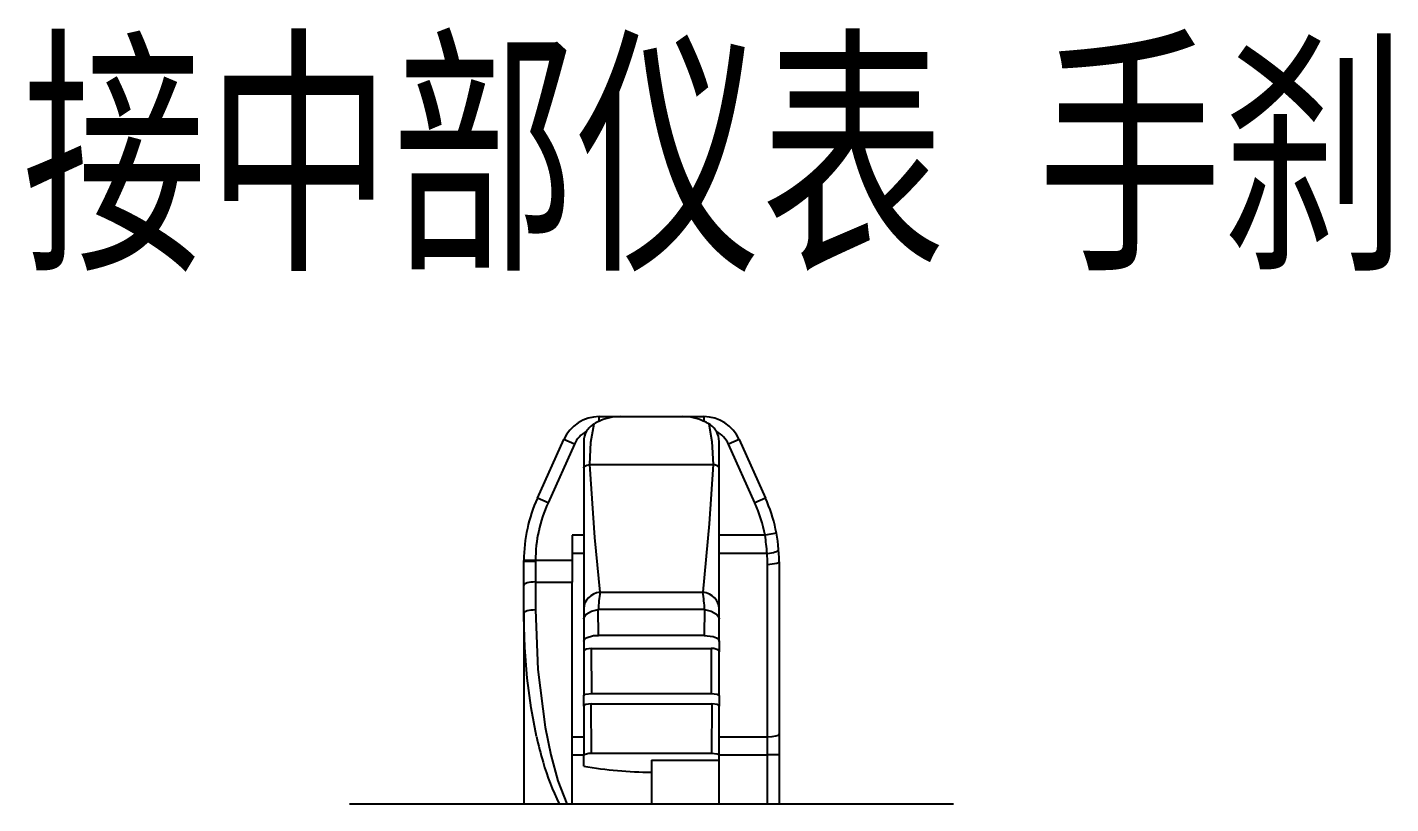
# Model space of a CAD drawing. Header units: inches. Extents: x 47316 to 59086, y 3141 to 11743.
# Drawn here: x 51181.38 to 51216.63, y 6065.71 to 6085.77 of the extents above; entities that cross this region are included whole.
import ezdxf

# ---------------------------------------------------------------- set-up
doc = ezdxf.new("R2010")
doc.units = ezdxf.units.IN
doc.header["$MEASUREMENT"] = 0
doc.styles.add('MtX_FangSong_GB2312', font='')
doc.styles.get('MtX_FangSong_GB2312').set_extended_font_data('FangSong_GB2312')

msp = doc.modelspace()

# ---------------------------------------------------------------- linework, layer by layer
at = {"color": 0, "lineweight": -2}
for p, q in [((51196.164, 6075.592), (51196.164, 6075.715)), ((51196.164, 6075.715), (51196.712, 6075.715)), ((51196.712, 6075.715), (51197.518, 6075.715)), ((51197.518, 6075.715), (51198.323, 6075.715)), ((51198.323, 6075.715), (51198.871, 6075.715)), ((51198.871, 6075.715), (51198.871, 6075.592)), ((51195.953, 6075.054), (51196.033, 6075.525)), ((51199.003, 6075.525), (51199.081, 6075.073)), ((51194.57, 6073.609), (51195.253, 6075.125)), ((51195.526, 6075.002), (51194.844, 6073.486)), ((51195.526, 6075.002), (51195.253, 6075.125)), ((51195.768, 6075.073), (51195.768, 6074.729)), ((51195.925, 6074.482), (51195.953, 6075.054)), ((51199.081, 6075.073), (51199.111, 6074.482)), ((51199.268, 6074.729), (51199.268, 6075.073)), ((51199.783, 6075.125), (51199.51, 6075.002)), ((51200.192, 6073.486), (51199.51, 6075.002)), ((51199.783, 6075.125), (51200.466, 6073.609)), ((51195.768, 6074.729), (51195.768, 6074.394)), ((51199.268, 6074.394), (51199.268, 6074.729)), ((51195.768, 6074.394), (51195.769, 6074.401)), ((51195.768, 6074.394), (51195.768, 6073.836)), ((51195.769, 6074.401), (51195.777, 6074.417)), ((51195.777, 6074.417), (51195.793, 6074.432)), ((51195.793, 6074.432), (51195.847, 6074.459)), ((51195.847, 6074.459), (51195.925, 6074.482)), ((51196.058, 6072.594), (51195.925, 6074.482)), ((51195.925, 6074.482), (51197.518, 6074.482)), ((51197.518, 6074.482), (51199.111, 6074.482)), ((51199.111, 6074.482), (51199.009, 6072.949)), ((51199.268, 6073.835), (51199.268, 6074.394)), ((51194.844, 6073.486), (51194.57, 6073.609)), ((51195.768, 6073.836), (51195.768, 6073.528)), ((51199.268, 6073.3), (51199.268, 6073.835)), ((51200.466, 6073.609), (51200.192, 6073.486)), ((51195.768, 6073.528), (51195.768, 6073.302)), ((51195.768, 6073.302), (51195.768, 6070.758)), ((51199.268, 6071.455), (51199.268, 6073.3)), ((51199.009, 6072.949), (51198.848, 6071.18)), ((51195.468, 6072.649), (51195.468, 6071.999)), ((51195.768, 6072.649), (51195.468, 6072.649)), ((51196.188, 6071.18), (51196.058, 6072.594)), ((51200.455, 6072.649), (51199.268, 6072.649)), ((51200.749, 6072.704), (51200.455, 6072.649)), ((51195.768, 6072.181), (51195.468, 6072.181)), ((51200.507, 6072.181), (51199.268, 6072.181)), ((51194.218, 6071.967), (51194.218, 6072.001)), ((51194.518, 6071.999), (51194.218, 6072.001)), ((51194.218, 6071.359), (51194.218, 6071.967)), ((51195.468, 6071.999), (51194.518, 6071.999)), ((51194.518, 6071.999), (51194.518, 6071.972)), ((51194.518, 6071.972), (51194.518, 6071.442)), ((51195.468, 6071.999), (51195.468, 6071.442)), ((51200.518, 6071.897), (51200.763, 6071.927)), ((51200.518, 6067.445), (51200.518, 6071.897)), ((51200.763, 6071.927), (51200.805, 6071.947)), ((51200.805, 6071.947), (51200.815, 6071.958)), ((51200.815, 6071.958), (51200.818, 6071.967)), ((51200.818, 6071.967), (51200.818, 6067.516)), ((51199.268, 6070.758), (51199.268, 6071.455)), ((51194.218, 6070.637), (51194.218, 6071.359)), ((51194.518, 6071.442), (51194.518, 6070.721)), ((51194.518, 6071.442), (51195.468, 6071.442)), ((51195.468, 6065.715), (51195.468, 6071.442)), ((51196.188, 6071.18), (51197.518, 6071.18)), ((51197.518, 6071.18), (51198.848, 6071.18)), ((51195.768, 6070.758), (51195.768, 6070.488)), ((51199.268, 6070.488), (51199.268, 6070.758)), ((51194.218, 6070.637), (51194.218, 6065.715)), ((51194.218, 6070.548), (51194.218, 6070.637)), ((51194.242, 6069.746), (51194.218, 6070.548)), ((51194.518, 6070.721), (51194.58, 6069.178)), ((51195.768, 6070.488), (51195.775, 6070.531)), ((51195.768, 6070.488), (51195.768, 6069.904)), ((51195.775, 6070.531), (51195.834, 6070.612)), ((51195.834, 6070.612), (51195.972, 6070.689)), ((51195.972, 6070.689), (51196.144, 6070.729)), ((51196.152, 6070.065), (51196.144, 6070.729)), ((51197.518, 6070.729), (51196.144, 6070.729)), ((51198.892, 6070.729), (51197.518, 6070.729)), ((51198.892, 6070.729), (51198.884, 6070.065)), ((51198.892, 6070.729), (51199.063, 6070.689)), ((51199.063, 6070.689), (51199.203, 6070.611)), ((51199.203, 6070.611), (51199.261, 6070.53)), ((51199.261, 6070.53), (51199.268, 6070.488)), ((51199.268, 6069.904), (51199.268, 6070.488)), ((51195.834, 6069.999), (51196.022, 6070.056)), ((51196.022, 6070.056), (51196.152, 6070.064)), ((51196.152, 6070.065), (51196.645, 6070.065)), ((51196.645, 6070.065), (51197.518, 6070.065)), ((51197.518, 6070.065), (51198.391, 6070.065)), ((51198.391, 6070.065), (51198.884, 6070.065)), ((51198.884, 6070.064), (51199.116, 6070.035)), ((51194.304, 6068.957), (51194.242, 6069.746)), ((51195.768, 6069.903), (51195.789, 6069.961)), ((51195.768, 6069.903), (51195.768, 6069.64)), ((51195.822, 6069.703), (51195.779, 6069.673)), ((51195.789, 6069.961), (51195.834, 6069.999)), ((51195.97, 6069.728), (51195.822, 6069.703)), ((51195.976, 6068.565), (51195.97, 6069.728)), ((51195.97, 6069.728), (51197.518, 6069.728)), ((51197.518, 6069.728), (51199.066, 6069.728)), ((51199.066, 6069.728), (51199.06, 6068.565)), ((51199.134, 6069.723), (51199.066, 6069.728)), ((51199.116, 6070.035), (51199.203, 6069.998)), ((51199.232, 6069.694), (51199.134, 6069.723)), ((51199.203, 6069.998), (51199.248, 6069.96)), ((51199.257, 6069.672), (51199.232, 6069.694)), ((51199.248, 6069.96), (51199.268, 6069.903)), ((51199.268, 6069.903), (51199.268, 6069.64)), ((51195.779, 6069.673), (51195.768, 6069.64)), ((51195.768, 6069.641), (51195.768, 6068.499)), ((51199.268, 6069.64), (51199.257, 6069.672)), ((51199.268, 6068.499), (51199.268, 6069.641)), ((51194.58, 6069.178), (51194.768, 6067.694)), ((51194.405, 6068.191), (51194.304, 6068.957)), ((51195.768, 6068.498), (51195.773, 6068.515)), ((51195.768, 6068.236), (51195.768, 6068.498)), ((51195.773, 6068.515), (51195.783, 6068.526)), ((51195.783, 6068.526), (51195.816, 6068.543)), ((51195.819, 6068.279), (51195.784, 6068.263)), ((51195.816, 6068.543), (51195.976, 6068.564)), ((51195.958, 6068.295), (51195.819, 6068.279)), ((51195.966, 6067.024), (51195.958, 6068.296)), ((51195.958, 6068.296), (51197.518, 6068.296)), ((51195.976, 6068.565), (51196.706, 6068.565)), ((51196.706, 6068.565), (51197.518, 6068.565)), ((51197.518, 6068.565), (51198.33, 6068.565)), ((51197.518, 6068.296), (51199.078, 6068.296)), ((51198.33, 6068.565), (51199.06, 6068.565)), ((51199.06, 6068.564), (51199.214, 6068.545)), ((51199.078, 6068.296), (51199.07, 6067.024)), ((51199.223, 6068.277), (51199.078, 6068.295)), ((51199.214, 6068.545), (51199.257, 6068.522)), ((51199.257, 6068.522), (51199.266, 6068.508)), ((51199.266, 6068.508), (51199.268, 6068.498)), ((51199.268, 6068.498), (51199.268, 6068.236)), ((51194.545, 6067.452), (51194.405, 6068.191)), ((51195.774, 6068.253), (51195.768, 6068.236)), ((51195.768, 6068.236), (51195.768, 6066.962)), ((51195.784, 6068.263), (51195.774, 6068.253)), ((51199.253, 6068.261), (51199.223, 6068.277)), ((51199.263, 6068.252), (51199.253, 6068.261)), ((51199.268, 6068.236), (51199.263, 6068.252)), ((51199.268, 6066.962), (51199.268, 6068.236)), ((51194.768, 6067.694), (51194.915, 6066.975)), ((51195.468, 6067.445), (51195.768, 6067.445)), ((51199.268, 6067.445), (51200.518, 6067.445)), ((51200.518, 6066.978), (51200.518, 6067.445)), ((51200.818, 6067.516), (51200.818, 6066.978)), ((51194.915, 6066.975), (51195.102, 6066.306)), ((51195.468, 6066.978), (51195.768, 6066.978)), ((51195.768, 6066.961), (51195.772, 6066.975)), ((51195.768, 6066.825), (51195.768, 6066.961)), ((51195.772, 6066.975), (51195.778, 6066.983)), ((51195.778, 6066.983), (51195.801, 6066.998)), ((51195.801, 6066.998), (51195.897, 6067.02)), ((51195.897, 6067.02), (51195.966, 6067.023)), ((51195.966, 6067.024), (51196.777, 6067.024)), ((51196.777, 6067.024), (51197.518, 6067.024)), ((51197.518, 6067.024), (51198.259, 6067.024)), ((51198.259, 6067.024), (51199.07, 6067.024)), ((51199.07, 6067.023), (51199.217, 6067.005)), ((51199.217, 6067.005), (51199.257, 6066.984)), ((51199.257, 6066.984), (51199.266, 6066.97)), ((51199.266, 6066.97), (51199.268, 6066.961)), ((51199.268, 6066.978), (51200.518, 6066.978)), ((51199.268, 6066.84), (51199.268, 6066.961)), ((51200.818, 6066.978), (51200.518, 6066.978)), ((51200.518, 6065.715), (51200.518, 6066.978)), ((51200.818, 6066.978), (51200.818, 6065.715)), ((51195.768, 6066.681), (51195.768, 6066.825)), ((51197.518, 6066.84), (51199.268, 6066.84)), ((51197.518, 6066.84), (51197.518, 6065.715)), ((51199.268, 6065.715), (51199.268, 6066.84)), ((51195.102, 6066.306), (51195.333, 6065.715)), ((51189.712, 6065.715), (51197.518, 6065.715)), ((51197.518, 6065.715), (51205.324, 6065.715))]:
    msp.add_line(p, q, dxfattribs=at)
for centre, radius, start, end in [((51196.164, 6074.715), 1, 90, 155.7723), ((51196.717, 6074.41), 1.305, 90.2092, 115.0627), ((51198.319, 6074.41), 1.305, 64.9373, 89.7909), ((51198.871, 6074.715), 1, 24.2277, 90), ((51196.164, 6074.715), 0.7, 117.6829, 155.7723), ((51196.284, 6075.073), 0.516, 149.4851, 180.0272), ((51196.295, 6075.066), 0.529, 119.7206, 149.4709), ((51196.876, 6074.036), 1.712, 114.5536, 119.503), ((51198.16, 6074.036), 1.712, 60.497, 65.4465), ((51198.741, 6075.067), 0.528, 30.5043, 60.3034), ((51198.752, 6075.073), 0.516, 359.9739, 30.5158), ((51198.871, 6074.715), 0.7, 24.2277, 62.3171), ((51198.218, 6071.967), 4, 155.7723, 179.5132), ((51196.818, 6071.967), 4, 360, 24.2277), ((51198.218, 6071.967), 3.7, 155.7723, 179.5132), ((51196.818, 6071.967), 3.7, 10.6148, 24.2277), ((51195.414, 6071.848), 5.104, 3.7491, 9.0344), ((51196.818, 6071.897), 3.7, 0.0001, 4.4021), ((51194.436, 6065.214), 6.757, 89.3039, 91.8468), ((51200.309, 6070.56), 4.168, 171.437, 177.6652), ((51194.735, 6070.56), 4.16, 2.3287, 8.569), ((51204.294, 6069.599), 9.983, 192.416, 196.3537), ((51200.621, 6068.456), 6.136, 195.7698, 206.5305), ((51197.581, 6077.42), 10.891, 260.4171, 269.668)]:
    msp.add_arc(centre, radius, start, end, dxfattribs=at)
for centre, major_axis, ratio, start_param, end_param in [((51198.768, 6074.394), (-0.5, 0), 0.243435, 3.141593, 3.956929), ((51200.507, 6072.251), (-0.299, -0.023), 0.233202, 1.552845, 3.141593), ((51194.518, 6071.359), (0.3, 0), 0.278396, 1.570796, 3.141593), ((51196.268, 6070.758), (-0.5, 0), 0.854502, 4.872887, 6.283185), ((51198.768, 6070.758), (-0.5, 0), 0.854502, 3.141593, 4.551891), ((51194.518, 6070.637), (0.3, 0), 0.278396, 1.570796, 3.141593), ((51200.518, 6067.516), (0.3, 0), 0.233855, 4.712389, 6.283185)]:
    msp.add_ellipse(centre, major_axis=major_axis, ratio=ratio, start_param=start_param, end_param=end_param, dxfattribs=at)

# ---------------------------------------------------------------- texts
at = {"color": 0, "style": 'MtX_FangSong_GB2312', "width": 0.7}
msp.add_text('接中部仪表 手刹', height=5, dxfattribs=at).set_placement((51181.247, 6080.016))

doc.saveas('drawing.dxf')
